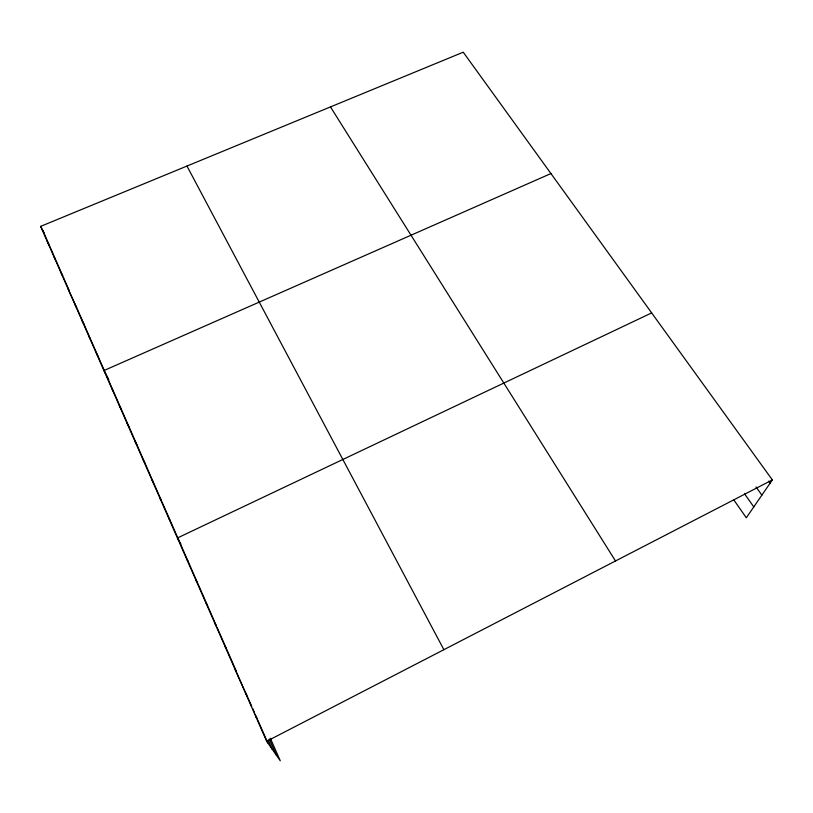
<?xml version="1.0" encoding="UTF-8"?>
<svg xmlns="http://www.w3.org/2000/svg" width="813" height="813" viewBox="0 0 813 813"><rect width="100%" height="100%" fill="white"/><g stroke="black" fill="none" stroke-linecap="round" stroke-linejoin="round"><path stroke-width="1.22" d="M270.333 738.245L280.282 760.805L266.664 741.293L40.65 226.36L463.227 52.195L772.35 479.904L746.304 517.779L733.956 500.097M266.664 741.293L772.35 479.904M651.66 312.914L177.427 537.982L179.084 540.858L161.828 501.57M550.94 173.555L103.932 370.545L105.924 374.224L91.107 340.505M768.692 481.164L770.124 483.146M756.039 486.957L761.872 495.137M744.586 493.857L753.783 506.906M255.953 716.903L257.193 718.743L255.201 714.221M245.465 692.991L246.756 694.983M235.17 669.556L251.725 706.294M330.474 106.91L615.502 560.98M225.079 646.569L226.492 648.835M215.181 624.018L216.654 626.417L197.518 582.84M205.476 601.894L207 604.425M195.953 580.187L197 581.956M186.604 558.887L188.22 561.661M179.703 541.925L180.933 544.049M168.677 518.064L170.384 521.042M160.09 498.481L161.248 500.534M151.645 479.253L153.433 482.424M143.352 460.351L145.171 463.623M135.192 441.774L137.051 445.128M127.184 423.512L129.074 426.957M119.298 405.565L121.228 409.081M111.554 387.903L113.505 391.51M106.483 375.281L108.749 379.478M96.442 353.472L98.454 357.222M89.064 336.673L90.599 339.539M81.818 320.149L83.881 324.041M186.97 166.055L443.878 649.689M74.684 303.889L76.778 307.853L67.662 287.893M60.741 272.142L62.886 276.227L56.107 260.78M53.943 256.644L55.569 259.743M47.245 241.39L49.43 245.577M40.65 226.36L44.024 232.853M269.276 739.068L276.39 755.236M268.199 740.165L272.162 749.18M42.855 230.607L55.63 259.693M63.384 277.345L69.288 290.79M77.286 309.001L90.629 339.407M106.422 375.382L161.34 500.442M179.592 542.017L197.031 581.722M217.142 627.534L236.024 670.542M252.721 708.56L254.215 711.954M257.701 719.901L267.833 742.98"/></g></svg>
